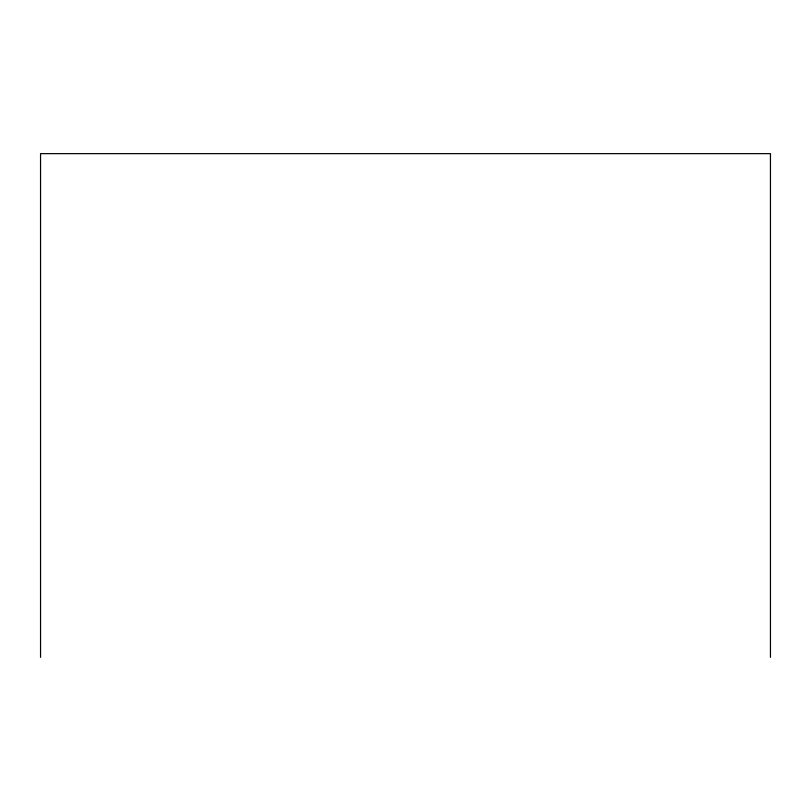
<?xml version="1.0" encoding="UTF-8"?>
<svg xmlns="http://www.w3.org/2000/svg" width="811" height="811" viewBox="0 0 811 811"><rect width="100%" height="100%" fill="white"/><g stroke="black" fill="none" stroke-linecap="round" stroke-linejoin="round"><path stroke-width="1.22" d="M770.45 657.356L770.45 153.644L40.55 153.644L40.55 657.356"/></g></svg>
